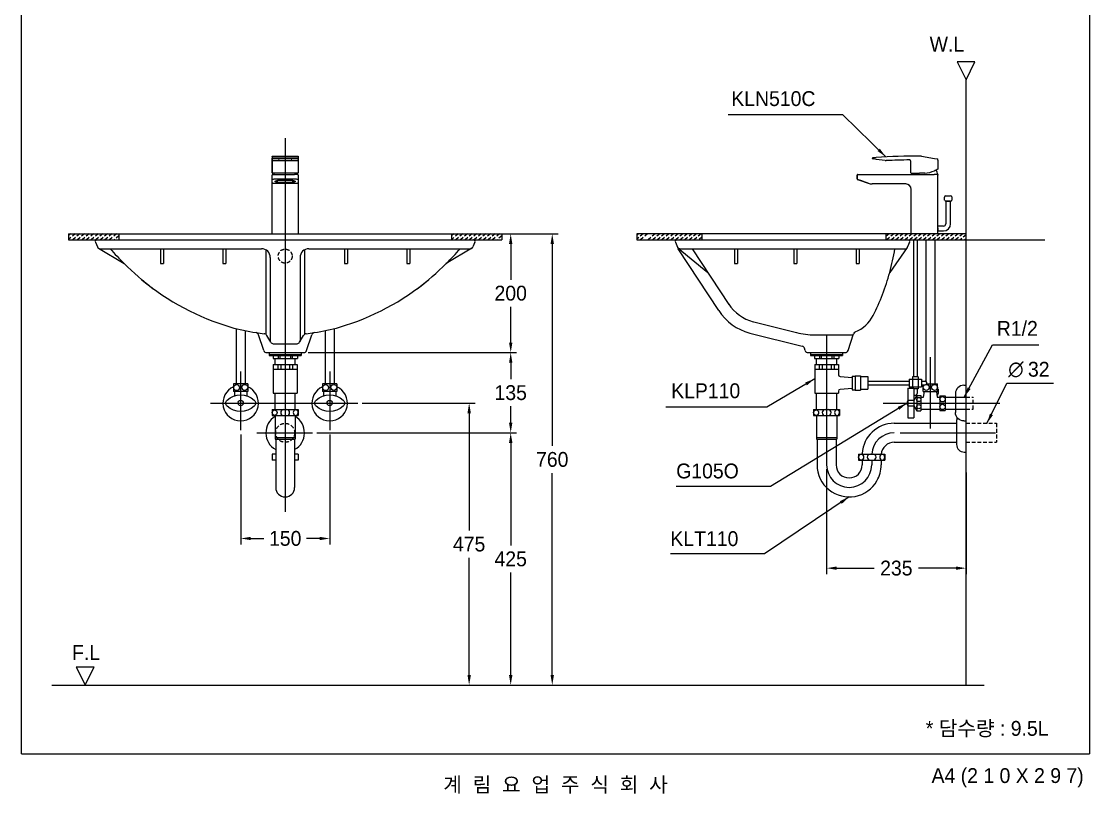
# Model space of a CAD drawing. Header units: millimetres. Extents: x 4685 to 8485, y -6769 to -4172.
# Drawn here: x 4685 to 6485, y -6769 to -5469 of the extents above; entities that cross this region are included whole.
import ezdxf
from ezdxf.enums import TextEntityAlignment as Align
from ezdxf.lldxf.tags import DXFTag

# ---------------------------------------------------------------- set-up
doc = ezdxf.new("R2010")
doc.units = ezdxf.units.MM
doc.linetypes.add('DASHED2', pattern=[9.525, 6.35, -3.175])
for name, color, linetype in [('TEXT', 7, 'Continuous'), ('내부선 및 부속', 4, 'Continuous'), ('도각라인', 7, 'Continuous'), ('외형선', 3, 'Continuous'), ('점선', 6, 'DASHED2'), ('중심선', 1, 'DASHED'), ('치수선', 7, 'Continuous')]:
    doc.layers.add(name, color=color, linetype=linetype)
doc.styles.add('140911', font='HBATANG.TTF', dxfattribs={"height": 23})
doc.styles.add('____', font='')
doc.styles.add('타이틀', font='H2GTRM.TTF', dxfattribs={"height": 25})
doc.styles.get('____').set_extended_font_data('굴림')
tags = doc.linetypes.add('DASHDOT', pattern=[70, 31, -13, 13, -13]).pattern_tags.tags
tags[10:11] = [DXFTag(74, 4), DXFTag(75, 0), DXFTag(340, '0'), DXFTag(46, 0.0), DXFTag(50, 0.0), DXFTag(44, 0.0), DXFTag(45, 0.0)]
tags[8:9] = [DXFTag(74, 4), DXFTag(75, 0), DXFTag(340, '0'), DXFTag(46, 0.0), DXFTag(50, 0.0), DXFTag(44, 0.0), DXFTag(45, 0.0)]
tags[6:7] = [DXFTag(74, 4), DXFTag(75, 0), DXFTag(340, '0'), DXFTag(46, 0.0), DXFTag(50, 0.0), DXFTag(44, 0.0), DXFTag(45, 0.0)]
tags[4:5] = [DXFTag(74, 4), DXFTag(75, 0), DXFTag(340, '0'), DXFTag(46, 0.0), DXFTag(50, 0.0), DXFTag(44, 0.0), DXFTag(45, 0.0)]
tags = doc.linetypes.add('DASHED', pattern=[25.72, 12.86, -12.86]).pattern_tags.tags
tags[6:7] = [DXFTag(74, 4), DXFTag(75, 0), DXFTag(340, '0'), DXFTag(46, 0.0), DXFTag(50, 0.0), DXFTag(44, 0.0), DXFTag(45, 0.0)]
tags[4:5] = [DXFTag(74, 4), DXFTag(75, 0), DXFTag(340, '0'), DXFTag(46, 0.0), DXFTag(50, 0.0), DXFTag(44, 0.0), DXFTag(45, 0.0)]
doc.dimstyles.new('MSADIM', dxfattribs={"dimtxt": 33, "dimasz": 17, "dimexe": 10, "dimexo": 7.5, "dimgap": 10, "dimtad": 0, "dimtih": 1, "dimtoh": 1, "dimdec": 0, "dimzin": 1, "dimdsep": 46, "dimtxsty": '____', "dimcen": 11.25, "dimadec": 0, "dimazin": 0, "dimtfac": 1, "dimtdec": 0, "dimtix": 1, "dimtmove": 0, "dimatfit": 3, "dimfxl": 1, "dimtolj": 1, "dimtzin": 1, "dimarcsym": 0})

# ---------------------------------------------------------------- blocks, each defined once
blk = doc.blocks.new('*D2')
at = {"layer": '치수선', "color": 0, "lineweight": -2, "transparency": 16777216}
for p, q in [((5447.1, -5826.4), (5589.6, -5826.4)), ((5579.6, -5843.4), (5579.6, -6183.6)), ((5579.6, -6569.4), (5579.6, -6229.2)), ((5467.3, -6586.4), (5589.6, -6586.4))]:
    blk.add_line(p, q, dxfattribs=at)
at = {"layer": '치수선', "color": 0, "transparency": 16777216}
for points in [[(5576.8, -5843.4), (5582.5, -5843.4), (5579.6, -5826.4)], [(5576.8, -6569.4), (5582.5, -6569.4), (5579.6, -6586.4)]]:
    blk.add_solid(points, dxfattribs=at)
at = {"layer": '치수선', "color": 0, "transparency": 16777216, "insert": (5579.6, -6206.4), "char_height": 25, "attachment_point": 5, "style": '____'}
blk.add_mtext('\\A1;760', dxfattribs=at)
blk = doc.blocks.new('*D3')
at = {"layer": '치수선', "color": 0, "lineweight": -2, "transparency": 16777216}
for p, q in [((5447.1, -5826.4), (5519.6, -5826.4)), ((5509.6, -5843.4), (5509.6, -5903.6)), ((5509.6, -6009.4), (5509.6, -5949.2)), ((5168.5, -6026.4), (5519.6, -6026.4))]:
    blk.add_line(p, q, dxfattribs=at)
at = {"layer": '치수선', "color": 0, "transparency": 16777216}
for points in [[(5506.8, -5843.4), (5512.5, -5843.4), (5509.6, -5826.4)], [(5506.8, -6009.4), (5512.5, -6009.4), (5509.6, -6026.4)]]:
    blk.add_solid(points, dxfattribs=at)
at = {"layer": '치수선', "color": 0, "transparency": 16777216, "insert": (5509.6, -5926.4), "char_height": 25, "attachment_point": 5, "style": '____'}
blk.add_mtext('\\A1;200', dxfattribs=at)
blk = doc.blocks.new('*D4')
at = {"layer": '치수선', "color": 0, "lineweight": -2, "transparency": 16777216}
for p, q in [((5168.5, -6026.4), (5519.6, -6026.4)), ((5509.6, -6043.4), (5509.6, -6071.1)), ((5509.6, -6144.4), (5509.6, -6116.8)), ((5183.2, -6161.4), (5519.6, -6161.4))]:
    blk.add_line(p, q, dxfattribs=at)
at = {"layer": '치수선', "color": 0, "transparency": 16777216}
for points in [[(5506.8, -6043.4), (5512.5, -6043.4), (5509.6, -6026.4)], [(5506.8, -6144.4), (5512.5, -6144.4), (5509.6, -6161.4)]]:
    blk.add_solid(points, dxfattribs=at)
at = {"layer": '치수선', "color": 0, "transparency": 16777216, "insert": (5509.6, -6093.9), "char_height": 25, "attachment_point": 5, "style": '____'}
blk.add_mtext('\\A1;135', dxfattribs=at)
blk = doc.blocks.new('*D5')
at = {"layer": '치수선', "color": 0, "lineweight": -2, "transparency": 16777216}
for p, q in [((5183.2, -6161.4), (5519.6, -6161.4)), ((5509.6, -6178.4), (5509.6, -6351.1)), ((5509.6, -6569.4), (5509.6, -6396.7)), ((5322.7, -6586.4), (5519.6, -6586.4))]:
    blk.add_line(p, q, dxfattribs=at)
at = {"layer": '치수선', "color": 0, "transparency": 16777216}
for points in [[(5506.8, -6178.4), (5512.5, -6178.4), (5509.6, -6161.4)], [(5506.8, -6569.4), (5512.5, -6569.4), (5509.6, -6586.4)]]:
    blk.add_solid(points, dxfattribs=at)
at = {"layer": '치수선', "color": 0, "transparency": 16777216, "insert": (5509.6, -6373.9), "char_height": 25, "attachment_point": 5, "style": '____'}
blk.add_mtext('\\A1;425', dxfattribs=at)
blk = doc.blocks.new('*D6')
at = {"layer": '치수선', "color": 0, "lineweight": -2, "transparency": 16777216}
for p, q in [((5259.4, -6111.4), (5449.6, -6111.4)), ((5439.6, -6128.4), (5439.6, -6326.1)), ((5439.6, -6569.4), (5439.6, -6371.8)), ((5277, -6586.4), (5449.6, -6586.4))]:
    blk.add_line(p, q, dxfattribs=at)
at = {"layer": '치수선', "color": 0, "transparency": 16777216}
for points in [[(5436.8, -6128.4), (5442.5, -6128.4), (5439.6, -6111.4)], [(5436.8, -6569.4), (5442.5, -6569.4), (5439.6, -6586.4)]]:
    blk.add_solid(points, dxfattribs=at)
at = {"layer": '치수선', "color": 0, "transparency": 16777216, "insert": (5439.6, -6348.9), "char_height": 25, "attachment_point": 5, "style": '____'}
blk.add_mtext('\\A1;475', dxfattribs=at)
blk = doc.blocks.new('*D7')
at = {"layer": '치수선', "color": 0, "lineweight": -2, "transparency": 16777216}
for p, q in [((5054.7, -6164.4), (5054.7, -6349.4)), ((5204.7, -6164.4), (5204.7, -6349.4)), ((5071.7, -6339.4), (5093.7, -6339.4)), ((5187.7, -6339.4), (5165.6, -6339.4))]:
    blk.add_line(p, q, dxfattribs=at)
at = {"layer": '치수선', "color": 0, "transparency": 16777216}
for points in [[(5071.7, -6336.6), (5071.7, -6342.2), (5054.7, -6339.4)], [(5187.7, -6336.6), (5187.7, -6342.2), (5204.7, -6339.4)]]:
    blk.add_solid(points, dxfattribs=at)
at = {"layer": '치수선', "color": 0, "transparency": 16777216, "insert": (5129.7, -6339.4), "char_height": 25, "attachment_point": 5, "style": '____'}
blk.add_mtext('\\A1;150', dxfattribs=at)
blk = doc.blocks.new('*D8')
at = {"layer": '치수선', "color": 0, "lineweight": -2, "transparency": 16777216}
for p, q in [((6041.9, -6222.9), (6041.9, -6399.4)), ((6276.9, -6228.4), (6276.9, -6399.4)), ((6058.9, -6389.4), (6122.1, -6389.4)), ((6259.9, -6389.4), (6196.7, -6389.4))]:
    blk.add_line(p, q, dxfattribs=at)
at = {"layer": '치수선', "color": 0, "transparency": 16777216}
for points in [[(6058.9, -6386.6), (6058.9, -6392.2), (6041.9, -6389.4)], [(6259.9, -6386.6), (6259.9, -6392.2), (6276.9, -6389.4)]]:
    blk.add_solid(points, dxfattribs=at)
at = {"layer": '치수선', "color": 0, "transparency": 16777216, "insert": (6159.4, -6389.4), "char_height": 25, "attachment_point": 5, "style": '____'}
blk.add_mtext('\\A1;235', dxfattribs=at)

msp = doc.modelspace()

# ---------------------------------------------------------------- linework, layer by layer
msp.add_line((6153.3, -5836.4), (6409.4, -5836.4))
at = {"layer": '내부선 및 부속', "linetype": 'Continuous'}
for p, q in [((5107.6, -5696.4), (5107.6, -5698.7)), ((5107.6, -5696.4), (5107.6, -5696.5)), ((5107.6, -5696.5), (5107.6, -5700.4)), ((5107.6, -5699.9), (5107.6, -5698.7)), ((5107.6, -5702), (5107.6, -5699.9)), ((5107.6, -5700.4), (5107.6, -5701.2)), ((5107.6, -5700.7), (5107.6, -5702)), ((5107.6, -5723.4), (5107.6, -5700.8)), ((5107.6, -5702.4), (5107.6, -5701.2)), ((5107.6, -5702.1), (5107.6, -5702)), ((5107.6, -5702.4), (5107.6, -5719.3)), ((5108.6, -5695.4), (5150.6, -5695.4)), ((5108.6, -5703), (5150.6, -5703)), ((5145.6, -5699), (5113.6, -5699)), ((5113.6, -5699), (5113.6, -5699.2)), ((5113.6, -5699.2), (5145.6, -5699.2)), ((5119.6, -5699.6), (5118.6, -5699.6)), ((5118.6, -5699.6), (5118.6, -5700.2)), ((5118.6, -5700.2), (5118.6, -5700.5)), ((5118.6, -5700.5), (5119.6, -5700.5)), ((5119.6, -5700.5), (5119.6, -5699.6)), ((5119.6, -5700.2), (5119.6, -5699.6)), ((5119.6, -5700.5), (5119.6, -5700.2)), ((5139.6, -5699.6), (5139.6, -5700.2)), ((5140.6, -5699.6), (5139.6, -5699.6)), ((5139.6, -5700.2), (5139.6, -5700.5)), ((5139.6, -5700.5), (5140.6, -5700.5)), ((5140.6, -5700.5), (5139.6, -5700.5)), ((5140.6, -5700.2), (5140.6, -5699.6)), ((5140.6, -5700.5), (5140.6, -5699.6)), ((5140.6, -5700.5), (5140.6, -5700.2)), ((5140.6, -5700.5), (5140.6, -5700.5)), ((5145.6, -5699.2), (5145.6, -5699)), ((5150.6, -5703.1), (5150.6, -5703)), ((5151.6, -5696.4), (5151.6, -5698.7)), ((5151.6, -5698.7), (5151.6, -5699.9)), ((5151.6, -5699.9), (5151.6, -5702)), ((5151.6, -5700.7), (5151.6, -5700.8)), ((5151.6, -5700.8), (5151.6, -5723.4)), ((5151.6, -5702.1), (5151.6, -5702)), ((6119.4, -5699.2), (6119.4, -5699)), ((6119.4, -5699), (6119.4, -5699.2)), ((6125.3, -5700.9), (6120.3, -5700.2)), ((6140.4, -5703), (6125.3, -5700.9)), ((6183.9, -5723.4), (6183.9, -5704.8)), ((6201.9, -5695.6), (6223.6, -5699.4)), ((6223.6, -5699.4), (6228.6, -5700.3)), ((6229.4, -5701.2), (6229.4, -5701.4)), ((6229.4, -5702.4), (6229.4, -5701.4)), ((6229.4, -5702.4), (6229.4, -5716.8)), ((5107.6, -5719.3), (5107.6, -5723.4)), ((5107.6, -5735.5), (5107.6, -5727.4)), ((5107.6, -5826.4), (5107.6, -5727.4)), ((5107.6, -5740.3), (5107.6, -5735.5)), ((5107.6, -5741.4), (5107.6, -5740.3)), ((5107.6, -5826.4), (5107.6, -5741.4)), ((5109.1, -5724.4), (5108.6, -5724.4)), ((5108.6, -5726.4), (5113.6, -5726.4)), ((5108.6, -5741.2), (5150.6, -5741.2)), ((5150.2, -5724.4), (5109.1, -5724.4)), ((5113.6, -5726.4), (5145.6, -5726.4)), ((5113.6, -5733.7), (5145.6, -5733.7)), ((5142.6, -5736.7), (5116.6, -5736.7)), ((5116.6, -5739.4), (5116.6, -5736.7)), ((5116.6, -5739.4), (5142.6, -5739.4)), ((5142.6, -5739.4), (5142.6, -5736.7)), ((5150.6, -5726.4), (5145.6, -5726.4)), ((5150.6, -5724.4), (5150.2, -5724.4)), ((5151.6, -5727.4), (5151.6, -5735.5)), ((5151.6, -5735.5), (5151.6, -5740.3)), ((5151.6, -5741.4), (5151.6, -5740.3)), ((5151.6, -5741.4), (5151.6, -5741.4)), ((5151.6, -5741.4), (5151.6, -5826.4)), ((6093.2, -5733.7), (6093.2, -5727.4)), ((6093.2, -5727.4), (6093.2, -5733.7)), ((6098.8, -5736.5), (6093.8, -5734.6)), ((6093.8, -5734.6), (6098.8, -5736.5)), ((6094.2, -5726.4), (6099.2, -5726.4)), ((6098.8, -5736.5), (6111.8, -5741.2)), ((6111.8, -5741.2), (6098.8, -5736.5)), ((6099.2, -5726.4), (6223.4, -5726.4)), ((6099.5, -5736.7), (6107, -5739.4)), ((6107, -5739.4), (6099.5, -5736.7)), ((6184.9, -5724.4), (6198.4, -5724.4)), ((6185.4, -5724.4), (6189.8, -5724.4)), ((6200.4, -5724.4), (6198.4, -5724.4)), ((6207.4, -5724.4), (6200.4, -5724.4)), ((6228.4, -5726.4), (6223.4, -5726.4)), ((6228.4, -5726.4), (6229.4, -5726.4)), ((6229.4, -5726.4), (6229.4, -5727.4)), ((6229.4, -5826.4), (6229.4, -5727.4)), ((6175.4, -5742.4), (6118.7, -5742.4)), ((6184.4, -5826.4), (6184.4, -5751.4)), ((6240.8, -5769.5), (6240.8, -5764.4)), ((6242.8, -5762.4), (6250.9, -5762.4)), ((6242.8, -5771.4), (6242.8, -5809.4)), ((6242.8, -5771.4), (6250.8, -5771.4)), ((6246.8, -5771.4), (6242.8, -5771.4)), ((6249.2, -5771.4), (6244.5, -5771.4)), ((6250.8, -5771.4), (6246.8, -5771.4)), ((6250.9, -5771.4), (6246.8, -5771.4)), ((6250.8, -5809.4), (6250.8, -5771.4)), ((6252.8, -5764.3), (6252.8, -5769.5)), ((6229.4, -5794.4), (6229.4, -5789.4)), ((6229.4, -5816.4), (6229.4, -5794.4)), ((6238.8, -5813.4), (6229.4, -5813.4)), ((6231.4, -5826.4), (6182.4, -5826.4)), ((6229.4, -5816.4), (6229.4, -5821.4)), ((6229.4, -5821.4), (6238.8, -5821.4)), ((6188.4, -5836.4), (6188.4, -6067.4)), ((6194.4, -5836.4), (6194.4, -6067.4)), ((6209.6, -6074.4), (6209.6, -5836.4)), ((6224.1, -5836.4), (6224.1, -6078.7)), ((4816.5, -5851.4), (5089.6, -5851.4)), ((4919.6, -5851.4), (4919.6, -5876.4)), ((4924.6, -5851.4), (4924.6, -5876.4)), ((5024.6, -5851.4), (5024.6, -5876.4)), ((5029.6, -5851.4), (5029.6, -5876.4)), ((5097.1, -5853.4), (5097.1, -5995.7)), ((5104.6, -5866.4), (5104.6, -6007.7)), ((5154.6, -5866.4), (5154.6, -6007.7)), ((5162.1, -5853.4), (5162.1, -5995.7)), ((5169.6, -5851.4), (5442.8, -5851.4)), ((5229.6, -5851.4), (5229.6, -5876.4)), ((5234.6, -5851.4), (5234.6, -5876.4)), ((5334.6, -5851.4), (5334.6, -5876.4)), ((5339.6, -5851.4), (5339.6, -5876.4)), ((5792, -5850.3), (5842, -5891.4)), ((5795.2, -5851.4), (6176.2, -5851.4)), ((5877.5, -5945.5), (5815.8, -5851.4)), ((5886.9, -5851.4), (5886.9, -5876.4)), ((5891.9, -5851.4), (5891.9, -5876.4)), ((5986.9, -5851.4), (5986.9, -5876.4)), ((5991.9, -5851.4), (5991.9, -5876.4)), ((6091.9, -5851.4), (6091.9, -5876.4)), ((6096.9, -5851.4), (6096.9, -5876.4)), ((4919.6, -5876.4), (4924.6, -5876.4)), ((5024.6, -5876.4), (5029.6, -5876.4)), ((5229.6, -5876.4), (5234.6, -5876.4)), ((5334.6, -5876.4), (5339.6, -5876.4)), ((5886.9, -5876.4), (5891.9, -5876.4)), ((5986.9, -5876.4), (5991.9, -5876.4)), ((6091.9, -5876.4), (6096.9, -5876.4)), ((5917.2, -5974), (5991.2, -5992.6)), ((5047.1, -5985.9), (5047.1, -6078.7)), ((5062.1, -5989.4), (5062.1, -6078.7)), ((5197.1, -5989.4), (5197.1, -6078.7)), ((5212.1, -5985.9), (5212.1, -6078.7)), ((5105.3, -6008.9), (5098.7, -5997.4)), ((5109.6, -6011.4), (5149.6, -6011.4)), ((5154, -6008.9), (5160.6, -5997.4)), ((6021.7, -5996.4), (6086.9, -5996.4)), ((5102.6, -6026.4), (5102.6, -6031.4)), ((5102.6, -6029.4), (5156.6, -6029.4)), ((5156.6, -6026.4), (5156.6, -6031.4)), ((6014.9, -6026.4), (6014.9, -6031.4)), ((6014.9, -6029.4), (6068.9, -6029.4)), ((6068.9, -6026.4), (6068.9, -6031.4)), ((5102.6, -6031.4), (5156.6, -6031.4)), ((5109.1, -6031.4), (5109.1, -6036.4)), ((5109.1, -6036.4), (5150.1, -6036.4)), ((5109.6, -6046.4), (5109.6, -6094.4)), ((5109.6, -6046.4), (5149.6, -6046.4)), ((5112.6, -6046.4), (5112.6, -6036.4)), ((5117.1, -6046.4), (5117.1, -6054.4)), ((5117.6, -6031.4), (5117.6, -6036.4)), ((5120.6, -6031.4), (5120.6, -6036.4)), ((5122.1, -6046.4), (5122.1, -6054.4)), ((5137.1, -6046.4), (5137.1, -6054.4)), ((5138.6, -6031.4), (5138.6, -6036.4)), ((5141.6, -6031.4), (5141.6, -6036.4)), ((5142.1, -6046.4), (5142.1, -6054.4)), ((5146.6, -6046.4), (5146.6, -6036.4)), ((5149.6, -6046.4), (5149.6, -6091.2)), ((5150.1, -6031.4), (5150.1, -6036.4)), ((6014.9, -6031.4), (6068.9, -6031.4)), ((6021.4, -6031.4), (6021.4, -6036.4)), ((6021.4, -6036.4), (6062.4, -6036.4)), ((6021.9, -6046.4), (6021.9, -6094.4)), ((6021.9, -6046.4), (6061.9, -6046.4)), ((6024.9, -6046.4), (6024.9, -6036.4)), ((6029.4, -6046.4), (6029.4, -6054.4)), ((6029.9, -6031.4), (6029.9, -6036.4)), ((6032.9, -6031.4), (6032.9, -6036.4)), ((6034.4, -6046.4), (6034.4, -6054.4)), ((6049.4, -6046.4), (6049.4, -6054.4)), ((6050.9, -6031.4), (6050.9, -6036.4)), ((6053.9, -6031.4), (6053.9, -6036.4)), ((6054.4, -6046.4), (6054.4, -6054.4)), ((6058.9, -6046.4), (6058.9, -6036.4)), ((6061.9, -6046.4), (6061.9, -6063.7)), ((6062.4, -6031.4), (6062.4, -6036.4)), ((5109.6, -6054.4), (5149.6, -6054.4)), ((6021.9, -6054.4), (6061.9, -6054.4)), ((6084.9, -6065.9), (6084.9, -6088.9)), ((6084.9, -6065.9), (6089.9, -6065.9)), ((6089.9, -6065.4), (6089.9, -6089.4)), ((6089.9, -6065.4), (6098.9, -6065.4)), ((6098.9, -6065.4), (6098.9, -6089.4)), ((5066.6, -6078.7), (5042.6, -6078.7)), ((5042.6, -6078.7), (5042.6, -6091.7)), ((5066.6, -6078.7), (5066.6, -6091.7)), ((5216.6, -6078.7), (5192.6, -6078.7)), ((5192.6, -6078.7), (5192.6, -6091.7)), ((5216.6, -6078.7), (5216.6, -6091.7)), ((6064.6, -6066.6), (6084.9, -6068.4)), ((6098.9, -6066.7), (6111.4, -6066.7)), ((6111.4, -6066.7), (6111.4, -6088.2)), ((6111.4, -6074.4), (6180.9, -6074.4)), ((6111.4, -6080.4), (6180.9, -6080.4)), ((6180.9, -6070.9), (6180.9, -6083.9)), ((6180.9, -6070.9), (6201.9, -6070.9)), ((6180.9, -6083.9), (6201.9, -6083.9)), ((6196.4, -6067.4), (6186.4, -6067.4)), ((6186.4, -6067.4), (6186.4, -6086.4)), ((6196.4, -6067.4), (6196.4, -6087.4)), ((6201.9, -6070.9), (6201.9, -6083.9)), ((6201.9, -6074.4), (6207.9, -6074.4)), ((6201.9, -6080.4), (6207.9, -6080.4)), ((6204.8, -6091.7), (6204.8, -6080.4)), ((6210.6, -6078.7), (6228.8, -6078.7)), ((6228.8, -6091.7), (6228.8, -6078.7)), ((6272.9, -6081.4), (6276.9, -6081.4)), ((5066.6, -6091.7), (5042.6, -6091.7)), ((5044.1, -6091.7), (5044.1, -6099.1)), ((5065.1, -6091.7), (5065.1, -6099.1)), ((5109.6, -6094.4), (5149.6, -6094.4)), ((5112.6, -6122.4), (5112.6, -6094.4)), ((5146.6, -6122.4), (5146.6, -6094.4)), ((5149.6, -6091.2), (5149.6, -6094.4)), ((5216.6, -6091.7), (5192.6, -6091.7)), ((5194.1, -6091.7), (5194.1, -6099.1)), ((5215.1, -6091.7), (5215.1, -6099.1)), ((6021.9, -6094.4), (6061.9, -6094.4)), ((6024.9, -6122.4), (6024.9, -6094.4)), ((6058.9, -6122.4), (6058.9, -6094.4)), ((6061.9, -6091.2), (6061.9, -6094.4)), ((6064.6, -6088.2), (6084.9, -6086.4)), ((6084.9, -6088.9), (6089.9, -6088.9)), ((6089.9, -6089.4), (6098.9, -6089.4)), ((6098.9, -6088.2), (6111.4, -6088.2)), ((6178.8, -6086.4), (6178.8, -6136.4)), ((6178.8, -6086.4), (6188.8, -6086.4)), ((6188.8, -6086.4), (6188.8, -6136.4)), ((6196.4, -6087.4), (6188.8, -6087.4)), ((6193.8, -6098.4), (6188.8, -6106.7)), ((6193.8, -6098.4), (6200.8, -6098.4)), ((6193.8, -6098.4), (6193.8, -6124.4)), ((6194.4, -6087.4), (6194.4, -6095.1)), ((6200.8, -6098.4), (6200.8, -6124.4)), ((6200.8, -6101.2), (6205.3, -6101.2)), ((6204.8, -6091.7), (6228.8, -6091.7)), ((6205.3, -6101.2), (6206.8, -6091.7)), ((6226.8, -6091.7), (6228.3, -6101.2)), ((6228.3, -6101.2), (6232.8, -6101.2)), ((6229.8, -6087.4), (6229.8, -6095.1)), ((6232.8, -6098.9), (6232.8, -6123.9)), ((6232.8, -6098.9), (6241.8, -6098.9)), ((6241.8, -6098.9), (6241.8, -6123.9)), ((6241.8, -6101.2), (6276.9, -6101.2)), ((6258.9, -6095.4), (6258.9, -6127.4)), ((6178.8, -6106.7), (6188.8, -6106.7)), ((6178.8, -6116.2), (6188.8, -6116.2)), ((6188.8, -6106.7), (6188.8, -6116.2)), ((6188.8, -6116.2), (6193.8, -6124.4)), ((5107.6, -6122.4), (5151.6, -6122.4)), ((5107.6, -6122.4), (5107.6, -6132.4)), ((5107.6, -6132.4), (5151.6, -6132.4)), ((5112.6, -6132.4), (5112.6, -6172.4)), ((5146.6, -6132.4), (5146.6, -6172.4)), ((5151.6, -6122.4), (5151.6, -6132.4)), ((6019.9, -6122.4), (6063.9, -6122.4)), ((6019.9, -6122.4), (6019.9, -6132.4)), ((6019.9, -6132.4), (6063.9, -6132.4)), ((6024.9, -6132.4), (6024.9, -6172.4)), ((6058.9, -6132.4), (6058.9, -6172.4)), ((6063.9, -6122.4), (6063.9, -6132.4)), ((6178.8, -6136.4), (6188.8, -6136.4)), ((6193.8, -6124.4), (6200.8, -6124.4)), ((6200.8, -6121.7), (6232.8, -6121.7)), ((6232.8, -6123.9), (6241.8, -6123.9)), ((6241.8, -6121.7), (6276.9, -6121.7)), ((6155.8, -6145.4), (6260.9, -6145.4)), ((6260.9, -6141.9), (6260.9, -6177.4)), ((6272.9, -6141.4), (6276.9, -6141.4)), ((5112.6, -6169.4), (5146.6, -6169.4)), ((5112.6, -6172.4), (5146.6, -6172.4)), ((5113.6, -6172.4), (5113.6, -6253.4)), ((5145.6, -6172.4), (5145.6, -6253.4)), ((6024.9, -6169.4), (6058.9, -6169.4)), ((6024.9, -6172.4), (6058.9, -6172.4)), ((6025.9, -6172.4), (6025.9, -6215.4)), ((6057.9, -6172.4), (6057.9, -6215.4)), ((6155.8, -6177.4), (6260.9, -6177.4)), ((6260.9, -6177.4), (6260.9, -6180.9)), ((5107.9, -6197.4), (5107.9, -6207.4)), ((5113.6, -6197.4), (5107.9, -6197.4)), ((5113.6, -6207.4), (5107.9, -6207.4)), ((5151.4, -6197.4), (5145.6, -6197.4)), ((5151.4, -6207.4), (5145.6, -6207.4)), ((5151.4, -6197.4), (5151.4, -6207.4)), ((6095.9, -6197.4), (6139.9, -6197.4)), ((6095.9, -6197.4), (6095.9, -6207.4)), ((6095.9, -6207.4), (6139.9, -6207.4)), ((6101.9, -6197.4), (6101.9, -6196.3)), ((6101.9, -6207.4), (6101.9, -6215.4)), ((6133.9, -6207.4), (6133.9, -6215.4)), ((6139.9, -6197.4), (6139.9, -6207.4)), ((6273.9, -6193.9), (6276.9, -6193.9))]:
    msp.add_line(p, q, dxfattribs=at)
at = {"layer": '내부선 및 부속', "linetype": 'Continuous', "flags": 128}
for points in [[(5031.9, -6106.2, -0.388889), (5077.4, -6106.2)], [(5181.9, -6106.2, -0.388889), (5227.4, -6106.2)], [(5031.9, -6116.6, -0.44), (5031.9, -6106.2)], [(5077.4, -6116.6, -0.388889), (5031.9, -6116.6)], [(5077.4, -6106.2, -0.44), (5077.4, -6116.6)], [(5181.9, -6116.6, -0.44), (5181.9, -6106.2)], [(5227.4, -6116.6, -0.388889), (5181.9, -6116.6)], [(5227.4, -6106.2, -0.44), (5227.4, -6116.6)], [(5111.9, -6132.3, -0.859727), (5111.9, -6122.5)], [(5111.9, -6122.5, -0.859727), (5111.9, -6132.3)], [(6024.1, -6132.3, -0.859727), (6024.1, -6122.5)], [(6024.1, -6122.5, -0.859727), (6024.1, -6132.3)], [(6272.9, -6141.4, -0.414214), (6258.9, -6127.4)], [(6100.1, -6207.3, -0.859727), (6100.1, -6197.5)], [(6100.1, -6197.5, -0.859727), (6100.1, -6207.3)]]:
    msp.add_lwpolyline(points, format="xyb", dxfattribs=at)
at = {"layer": '내부선 및 부속', "linetype": 'Continuous'}
for centre, radius in [((5047.7, -6085.3), 5), ((5061.6, -6085), 5), ((5197.7, -6085.3), 5), ((5211.6, -6085), 5), ((6209.8, -6085), 5), ((6223.8, -6085), 5), ((6197.3, -6105.4), 3.5), ((6237.3, -6104.9), 4.5), ((5054.6, -6111.4), 4.5), ((5204.6, -6111.4), 4.5), ((6197.3, -6117.4), 3.5), ((6237.3, -6117.9), 4.5)]:
    msp.add_circle(centre, radius, dxfattribs=at)
for centre, radius, start, end in [((5150.6, -5702.1), 1, 270, 0), ((6120.4, -5699.2), 1, 202.1993, 262.1993), ((6120.4, -5699.2), 1, 202.1993, 262.1993), ((6120.4, -5699.2), 1, 202.1993, 262.1993), ((6120.4, -5699.2), 1, 202.1993, 262.1993), ((6193.1, -6695.4), 1000, 89.5936, 93.8863), ((6141.7, -5693.1), 10, 262.1993, 272.9349), ((6193.1, -6695.4), 993.6, 90.6538, 92.9349), ((6180.6, -5704.9), 3.34, 2.007, 69.3544), ((6200.1, -5705.4), 10, 80, 89.5936), ((5108.6, -5723.4), 1, 180, 270), ((5150.6, -5723.4), 1, 270, 0), ((6184.9, -5723.4), 1, 180, 270), ((6201.8, -5668.8), 55.8, 275.72, 293.156), ((6202.2, -5731.5), 27.6, 10.5643, 27.3016), ((5108.6, -5727.4), 1, 90, 180), ((5108.6, -5727.4), 1, 90, 180), ((5137.3, -5731.5), 27.6, 165.1842, 169.4357), ((5123, -5731.5), 27.6, 10.5643, 14.8158), ((5150.6, -5727.4), 1, 0, 90), ((6094.2, -5727.4), 1, 90, 180), ((6094.2, -5727.4), 1, 90, 180), ((6118.7, -5722.4), 20, 250, 270), ((6118.7, -5722.4), 20, 250, 270), ((6216.6, -5731.5), 27.6, 165.1842, 169.4357), ((6175.4, -5751.4), 9, 0, 90), ((6242.8, -5764.4), 2, 90, 180), ((6242.8, -5769.5), 1.92, 180, 270), ((6250.9, -5764.3), 1.92, 0, 90), ((6250.9, -5769.5), 1.92, 270, 0), ((6238.8, -5809.4), 4, 270, 0), ((6238.8, -5809.4), 12, 270, 0), ((5795.2, -5846.4), 5, 203.7386, 270), ((5216.2, -5513), 510, 221.5631, 225.4357), ((5089.6, -5866.4), 15, 0, 90), ((5169.6, -5866.4), 15, 90, 180), ((5043.1, -5513), 510, 314.5643, 318.4369), ((5786.5, -5792.8), 375, 344.7516, 351.0056), ((5935.5, -5906.4), 70, 213.2317, 255.8492), ((5129.6, -5666.4), 330, 261.4428, 263.822), ((5129.6, -5666.4), 330, 276.178, 278.5572), ((6021.7, -5871.4), 125, 255.8492, 270), ((5093.5, -6000.5), 6, 30.0815, 83.822), ((5109.6, -6006.4), 5, 210.0815, 270), ((5149.6, -6006.4), 5, 270, 329.9185), ((5165.8, -6000.5), 6, 96.178, 149.9185), ((6064.9, -6063.7), 3, 180, 265.0303), ((5054.6, -6111.4), 30, 113.578, 66.4217), ((5204.6, -6111.4), 30, 113.578, 66.4217), ((6207.9, -6077.4), 3, 299.2216, 90), ((6272.9, -6095.4), 14, 90, 180), ((6064.9, -6091.2), 3, 94.9697, 180), ((6191.4, -6095.1), 3, 210.6964, 0), ((6226.8, -6095.1), 3, 289.2599, 0), ((6185.2, -6111.4), 7.84, 144.9654, 215.0346), ((5129.6, -6161.4), 32.5, 121.5389, 240.5076), ((5127.1, -6127.4), 5, 90, 270), ((5132.1, -6127.4), 5, 270, 90), ((5148.1, -6127.4), 5, 98.6269, 261.3731), ((5129.6, -6161.4), 32.5, 299.4924, 58.4611), ((5146.6, -6127.4), 5, 278.6269, 81.3731), ((6039.4, -6127.4), 5, 90, 270), ((6044.4, -6127.4), 5, 270, 90), ((6060.4, -6127.4), 5, 98.6269, 261.3731), ((6058.9, -6127.4), 5, 278.6269, 81.3731), ((6273.9, -6141.9), 13, 154.7643, 180), ((6155.8, -6199.4), 54, 90, 176.6714), ((6155.8, -6199.4), 22, 90, 174.7841), ((6273.9, -6180.9), 13, 180, 270), ((6115.4, -6202.4), 5, 90, 270), ((6120.4, -6202.4), 5, 270, 90), ((6136.4, -6202.4), 5, 98.6269, 261.3731), ((6134.9, -6202.4), 5, 278.6269, 81.3731), ((6079.9, -6215.4), 54, 180, 231.1067), ((6079.9, -6215.4), 22, 180, 0), ((6079.9, -6215.4), 54, 330.2685, 0), ((6079.9, -6215.4), 54, 231.1067, 330.2685), ((5129.6, -6253.4), 16, 180, 0)]:
    msp.add_arc(centre, radius, start, end, dxfattribs=at)
for points, knots in [([(5113.6, -5699), (5113.2, -5699), (5112.5, -5699), (5111.7, -5699), (5111, -5699), (5110.4, -5699), (5109.7, -5698.9), (5109.1, -5698.9), (5108.6, -5698.9), (5108.4, -5698.8), (5108.3, -5698.8), (5108.1, -5698.8), (5107.8, -5698.7), (5107.6, -5698.7), (5107.6, -5698.7)], [0, 0, 0, 0, 0.142857, 0.214286, 0.285714, 0.357143, 0.428571, 0.571429, 0.642857, 0.678571, 0.696429, 0.714286, 0.857143, 1, 1, 1, 1]), ([(5107.6, -5699.9), (5107.6, -5699.8), (5108.1, -5699.6), (5109.8, -5699.4), (5111.9, -5699.2), (5113.2, -5699.2), (5113.6, -5699.2)], [0, 0, 0, 0, 0.285714, 0.571429, 0.857143, 1, 1, 1, 1]), ([(5107.7, -5696.3), (5107.7, -5696.2), (5107.7, -5696.1), (5107.7, -5695.9), (5107.9, -5695.7), (5108.1, -5695.5), (5108.4, -5695.4), (5108.5, -5695.4), (5108.6, -5695.4)], [0, 0, 0, 0, 0.097046, 0.215477, 0.366984, 0.6013, 0.806128, 1, 1, 1, 1]), ([(5151.5, -5698.7), (5151.5, -5698.7), (5151.4, -5698.8), (5151.1, -5698.8), (5150.4, -5698.9), (5149.6, -5698.9), (5148.9, -5699), (5148.1, -5699), (5147, -5699), (5146.1, -5699), (5145.6, -5699)], [0, 0, 0, 0, 0.022938, 0.185782, 0.348626, 0.511469, 0.592891, 0.674313, 0.837156, 1, 1, 1, 1]), ([(5145.6, -5699.2), (5146.5, -5699.2), (5148.3, -5699.3), (5150.5, -5699.5), (5151.3, -5699.7), (5151.5, -5699.8), (5151.5, -5699.8)], [0, 0, 0, 0, 0.32589, 0.651781, 0.977671, 1, 1, 1, 1]), ([(5150.6, -5695.4), (5150.7, -5695.4), (5150.8, -5695.4), (5151, -5695.4), (5151.2, -5695.5), (5151.4, -5695.7), (5151.5, -5695.9), (5151.6, -5696), (5151.6, -5696.2), (5151.6, -5696.3), (5151.6, -5696.3), (5151.6, -5696.3)], [0, 0, 0, 0, 0.020818, 0.239105, 0.419032, 0.574027, 0.708164, 0.821662, 0.913084, 0.980269, 1, 1, 1, 1]), ([(6120.3, -5698), (6120.2, -5698), (6120, -5698.1), (6119.7, -5698.3), (6119.6, -5698.4), (6119.4, -5698.7), (6119.4, -5698.9), (6119.4, -5699)], [0, 0, 0, 0, 0.285714, 0.428571, 0.571429, 0.785714, 1, 1, 1, 1]), ([(6120.3, -5698), (6120.3, -5698), (6120.4, -5698), (6120.7, -5698), (6121.1, -5698), (6121.5, -5697.9), (6122.2, -5697.9), (6123.2, -5697.8), (6124.2, -5697.8), (6125, -5697.7), (6125.3, -5697.7)], [0, 0, 0, 0, 0.142857, 0.285714, 0.357143, 0.428571, 0.571429, 0.714286, 0.857143, 1, 1, 1, 1]), ([(6228.8, -5717.8), (6228.8, -5717.8), (6228.7, -5717.8), (6228.4, -5717.9), (6228, -5718.1), (6227.7, -5718.3), (6227.3, -5718.5), (6226.9, -5718.7), (6226.5, -5719), (6225.8, -5719.3), (6225.2, -5719.6), (6224.6, -5719.8), (6224.3, -5719.9), (6224.2, -5720)], [0, 0, 0, 0, 0.022972, 0.19686, 0.283804, 0.370748, 0.457692, 0.5229, 0.63158, 0.718524, 0.892412, 0.935884, 1, 1, 1, 1]), ([(6228.4, -5718), (6228.4, -5718), (6228.4, -5718), (6228.3, -5718), (6228.3, -5718), (6228.2, -5718.1), (6228.2, -5718.1), (6228.1, -5718.1), (6228, -5718.2), (6227.9, -5718.2), (6227.9, -5718.2), (6227.9, -5718.2), (6227.8, -5718.3), (6227.7, -5718.3), (6227.7, -5718.3), (6227.6, -5718.4), (6227.5, -5718.4), (6227.4, -5718.5), (6227.3, -5718.5), (6227.1, -5718.6), (6227, -5718.7), (6226.9, -5718.7), (6226.9, -5718.8), (6226.8, -5718.8), (6226.8, -5718.8), (6226.8, -5718.8)], [0, 0, 0, 0, 0.147203, 0.147203, 0.295653, 0.295653, 0.37051, 0.37051, 0.483564, 0.483564, 0.521467, 0.521467, 0.597561, 0.597561, 0.635788, 0.635788, 0.751471, 0.751471, 0.829397, 0.829397, 0.947331, 0.947331, 0.986892, 0.986892, 1, 1, 1, 1]), ([(6229.3, -5716.9), (6229.3, -5717), (6229.3, -5717.1), (6229.2, -5717.4), (6229, -5717.6), (6228.9, -5717.7), (6228.8, -5717.8)], [0, 0, 0, 0, 0.250001, 0.499999, 0.749998, 1, 1, 1, 1]), ([(6229.3, -5716.9), (6229.3, -5716.9), (6229.4, -5716.8), (6229.4, -5716.8), (6229.4, -5716.8)], [0, 0, 0, 0, 0.15708, 1, 1, 1, 1]), ([(5107.6, -5735.5), (5107.6, -5735.3), (5108.1, -5734.7), (5109.8, -5734.1), (5111.9, -5733.8), (5113.2, -5733.7), (5113.6, -5733.7)], [0, 0, 0, 0, 0.285714, 0.571429, 0.857143, 1, 1, 1, 1]), ([(5107.6, -5741.4), (5107.6, -5741.4), (5107.6, -5741.4), (5107.6, -5741.5), (5107.7, -5741.6), (5107.7, -5741.7)], [0, 0, 0, 0, 0.003909, 0.003909, 1, 1, 1, 1]), ([(5145.6, -5733.7), (5146.5, -5733.7), (5148.3, -5733.8), (5150.5, -5734.4), (5151.3, -5734.9), (5151.5, -5735.2), (5151.5, -5735.2)], [0, 0, 0, 0, 0.326484, 0.652968, 0.979452, 1, 1, 1, 1]), ([(5151.6, -5741.6), (5151.6, -5741.6), (5151.6, -5741.6), (5151.6, -5741.6), (5151.6, -5741.6)], [0, 0, 0, 0, 0.705199, 1, 1, 1, 1]), ([(6093.2, -5733.7), (6093.2, -5733.8), (6093.2, -5734), (6093.3, -5734.2), (6093.4, -5734.4), (6093.6, -5734.5), (6093.7, -5734.6), (6093.8, -5734.6)], [0, 0, 0, 0, 0.214286, 0.428571, 0.571429, 0.714286, 1, 1, 1, 1])]:
    msp.add_open_spline(points, degree=3, knots=knots, dxfattribs=at)
for points in [[(5108.6, -5703), (5107.6, -5703), (5107.6, -5702)], [(5151.6, -5702), (5151.6, -5703), (5150.6, -5703)], [(5108.6, -5741.2), (5107.6, -5741.2), (5107.6, -5740.3)], [(5151.6, -5740.3), (5151.6, -5741.2), (5150.6, -5741.2)]]:
    msp.add_rational_spline(points, [1, 0.707106781056, 1], degree=2, dxfattribs=at)
for points, degree in [([(5151.3, -5702.8), (5151.2, -5702.9), (5151.2, -5703), (5151.1, -5703.1)], 3), ([(5151.1, -5702.9), (5151.1, -5703), (5151.1, -5703), (5151.1, -5703.1)], 3), ([(5151.6, -5698.5), (5151.6, -5698.6), (5151.5, -5698.7)], 2), ([(5151.6, -5698.7), (5151.6, -5698.7), (5151.6, -5698.7), (5151.5, -5698.7)], 3), ([(5151.5, -5699.8), (5151.6, -5699.9), (5151.6, -5700.1)], 2), ([(5151.5, -5699.8), (5151.6, -5699.8), (5151.6, -5699.9), (5151.6, -5699.9)], 3), ([(5151.6, -5698.5), (5151.6, -5698.5), (5151.6, -5698.6), (5151.6, -5698.7)], 3), ([(5151.6, -5699.9), (5151.6, -5700), (5151.6, -5700), (5151.6, -5700.1)], 3), ([(6120.3, -5698), (6119.8, -5698.1), (6119.4, -5698.5), (6119.4, -5699)], 3), ([(6119.4, -5699.2), (6119.4, -5699.7), (6119.8, -5700.1), (6120.3, -5700.2)], 3), ([(6120.1, -5698.1), (6120.1, -5698.1), (6120.1, -5698.1), (6120.2, -5698.1)], 3), ([(6223.6, -5699.4), (6223.6, -5699.4), (6223.6, -5699.4), (6223.6, -5699.4)], 3), ([(6229.4, -5701.2), (6229.4, -5700.8), (6229, -5700.3), (6228.6, -5700.3)], 3), ([(6224.3, -5720), (6224, -5720.1), (6223.8, -5720.2)], 2), ([(6223.8, -5720.2), (6223.8, -5720.2), (6223.8, -5720.2), (6223.8, -5720.2)], 3), ([(5151.5, -5735.2), (5151.6, -5735.3), (5151.6, -5735.4), (5151.6, -5735.5)], 3), ([(5151.5, -5735.2), (5151.6, -5735.4), (5151.6, -5735.7)], 2), ([(5151.6, -5735.5), (5151.6, -5735.6), (5151.6, -5735.6), (5151.6, -5735.7)], 3), ([(6093.2, -5733.7), (6093.2, -5734.1), (6093.4, -5734.5), (6093.8, -5734.6)], 3)]:
    msp.add_open_spline(points, degree=degree, dxfattribs=at)
for points in [[(5116.6, -5739.4), (5112.6, -5739.4), (5112.6, -5738.1), (5112.6, -5736.7), (5116.6, -5736.7)], [(5142.6, -5736.7), (5146.6, -5736.7), (5146.6, -5738.1), (5146.6, -5739.4), (5142.6, -5739.4)]]:
    msp.add_rational_spline(points, [1, 0.707106781056, 1, 0.707106781056, 1], degree=2, knots=[0, 0, 0, 0.5, 0.5, 1, 1, 1], dxfattribs=at)
at = {"layer": '도각라인', "color": 7}
for p, q in [((4685.1, -6702.2), (4685.1, -4172.2)), ((6485.1, -4172.2), (6485.1, -6702.2)), ((4685.1, -6702.2), (6485.1, -6702.2))]:
    msp.add_line(p, q, dxfattribs=at)
at = {"layer": '외형선', "linetype": 'Continuous'}
for p, q in [((6291.9, -5536.8), (6261.9, -5536.8)), ((6261.9, -5536.8), (6276.9, -5566.8)), ((6276.9, -5566.8), (6291.9, -5536.8)), ((4764.6, -5826.4), (5494.6, -5826.4)), ((4764.6, -5826.4), (4764.6, -5836.4)), ((4849.6, -5826.4), (4849.6, -5836.4)), ((5409.6, -5826.4), (5409.6, -5836.4)), ((5494.6, -5826.4), (5494.6, -5836.4)), ((5721.9, -5826.4), (5721.9, -5836.4)), ((6276.9, -5826.4), (5721.9, -5826.4)), ((5831.9, -5826.4), (5831.9, -5836.4)), ((6141.9, -5826.4), (6141.9, -5836.4)), ((4764.6, -5836.4), (5494.6, -5836.4)), ((5721.9, -5836.4), (6276.9, -5836.4)), ((5764.4, -5836.4), (6139.4, -5836.4)), ((4807.6, -6556.1), (4777.6, -6556.1)), ((4777.6, -6556.1), (4792.6, -6586.1)), ((4792.6, -6586.1), (4807.6, -6556.1)), ((4736.7, -6586.4), (6307.4, -6586.4))]:
    msp.add_line(p, q, dxfattribs=at)
at = {"layer": '외형선'}
for p, q in [((4809.9, -5840.6), (4813.3, -5848.4)), ((4812.6, -5836.4), (5446.6, -5836.4)), ((5449.4, -5840.6), (5446, -5848.4)), ((5787.2, -5840.6), (5791.9, -5851.4)), ((5789.9, -5836.4), (6178.9, -5836.4)), ((6177.7, -5849.3), (6148.3, -5891.4)), ((6181.6, -5840.6), (6178.2, -5848.4)), ((4815.3, -5850.7), (4858.4, -5876.4)), ((5444, -5850.7), (5400.9, -5876.4)), ((5860.2, -5955.7), (5791.9, -5851.4)), ((5912.3, -5993.4), (6001, -6015.7)), ((5093.5, -6023), (5084.6, -5996.4)), ((5165.8, -6023), (5174.6, -5996.4)), ((6078, -6023), (6087.5, -5994.7)), ((5098.3, -6026.4), (5161, -6026.4)), ((6005.8, -6023), (6004.4, -6019)), ((6010.5, -6026.4), (6073.3, -6026.4))]:
    msp.add_line(p, q, dxfattribs=at)
at = {"layer": '외형선', "linetype": 'Continuous'}
msp.add_lwpolyline([(6276.9, -6586.4), (6276.9, -5566.8)], dxfattribs=at)
at = {"layer": '외형선'}
for centre, radius, start, end in [((4812.6, -5839.4), 3, 90, 203.7386), ((4817.9, -5846.4), 5, 203.7386, 239.1413), ((5441.4, -5846.4), 5, 300.8587, 336.2614), ((5446.6, -5839.4), 3, 336.2614, 90), ((5789.9, -5839.4), 3, 90, 203.7386), ((6173.6, -5846.4), 5, 325.0711, 336.2614), ((6178.9, -5839.4), 3, 336.2614, 90), ((5216.2, -5513), 510, 225.4357, 232.7118), ((5043.1, -5513), 510, 307.2882, 314.5643), ((5151.8, -5589.5), 410, 229.9019, 253.8999), ((5216.2, -5513), 510, 229.9019, 232.7118), ((5107.5, -5589.5), 410, 286.1001, 310.0981), ((5786.5, -5792.8), 375, 332.8734, 344.7516), ((5935.5, -5906.4), 90, 213.2317, 255.0405), ((6066.9, -5936.4), 60, 292.9633, 332.8734), ((5129.6, -5666.4), 330, 253.8999, 261.4428), ((5079.8, -5997.7), 5, 14.7228, 81.4428), ((5179.5, -5997.7), 5, 98.5572, 165.2772), ((5129.6, -5666.4), 330, 278.5572, 286.1001), ((6092.2, -5996.3), 5, 112.9633, 161.5651), ((5098.3, -6021.4), 5, 198.4349, 270), ((5161, -6021.4), 5, 270, 341.5651), ((5999.7, -6020.5), 5, 18.4349, 75.0405), ((6010.5, -6021.4), 5, 198.4349, 270), ((6073.3, -6021.4), 5, 270, 341.5651)]:
    msp.add_arc(centre, radius, start, end, dxfattribs=at)
at = {"layer": '점선'}
for p, q in [((4768.2, -5826.4), (4764.6, -5829.4)), ((4775.9, -5826.4), (4764.6, -5835.9)), ((4783.6, -5826.4), (4771.8, -5836.4)), ((4791.4, -5826.4), (4779.6, -5836.4)), ((4799.1, -5826.4), (4787.3, -5836.4)), ((4806.9, -5826.4), (4795, -5836.4)), ((4814.6, -5826.4), (4802.8, -5836.4)), ((4822.3, -5826.4), (4810.5, -5836.4)), ((4830.1, -5826.4), (4818.3, -5836.4)), ((4837.8, -5826.4), (4826, -5836.4)), ((4845.5, -5826.4), (4833.7, -5836.4)), ((4849.6, -5829.5), (4841.5, -5836.4)), ((5421.3, -5826.4), (5409.6, -5836.3)), ((5413.6, -5826.4), (5409.6, -5829.7)), ((5429, -5826.4), (5417.2, -5836.4)), ((5436.8, -5826.4), (5425, -5836.4)), ((5444.5, -5826.4), (5432.7, -5836.4)), ((5452.2, -5826.4), (5440.4, -5836.4)), ((5460, -5826.4), (5448.2, -5836.4)), ((5467.7, -5826.4), (5455.9, -5836.4)), ((5475.4, -5826.4), (5463.6, -5836.4)), ((5483.2, -5826.4), (5471.4, -5836.4)), ((5490.9, -5826.4), (5479.1, -5836.4)), ((5494.6, -5829.8), (5486.8, -5836.4)), ((5724.9, -5826.4), (5721.9, -5828.9)), ((5732.6, -5826.4), (5721.9, -5835.5)), ((5740.3, -5826.4), (5728.5, -5836.4)), ((5753.1, -5826.4), (5741.3, -5836.4)), ((5760.8, -5826.4), (5749, -5836.4)), ((5768.5, -5826.4), (5756.7, -5836.4)), ((5776.3, -5826.4), (5764.5, -5836.4)), ((5784, -5826.4), (5772.2, -5836.4)), ((5791.7, -5826.4), (5779.9, -5836.4)), ((5799.5, -5826.4), (5787.7, -5836.4)), ((5807.2, -5826.4), (5795.4, -5836.4)), ((5815, -5826.4), (5803.1, -5836.4)), ((5822.7, -5826.4), (5810.9, -5836.4)), ((5830.4, -5826.4), (5818.6, -5836.4)), ((5831.9, -5831.7), (5826.4, -5836.4)), ((6147.4, -5826.4), (6141.9, -5831)), ((6155.1, -5826.4), (6143.3, -5836.4)), ((6162.8, -5826.4), (6151, -5836.4)), ((6170.6, -5826.4), (6158.8, -5836.4)), ((6178.3, -5826.4), (6166.5, -5836.4)), ((6186.1, -5826.4), (6174.2, -5836.4)), ((6193.8, -5826.4), (6182, -5836.4)), ((6201.5, -5826.4), (6189.7, -5836.4)), ((6209.3, -5826.4), (6197.5, -5836.4)), ((6217, -5826.4), (6205.2, -5836.4)), ((6224.7, -5826.4), (6212.9, -5836.4)), ((6232.5, -5826.4), (6220.7, -5836.4)), ((6240.2, -5826.4), (6228.4, -5836.4)), ((6247.9, -5826.4), (6236.1, -5836.4)), ((6255.7, -5826.4), (6243.9, -5836.4)), ((6263.4, -5826.4), (6251.6, -5836.4)), ((6271.2, -5826.4), (6259.3, -5836.4)), ((6276.9, -5828.1), (6267.1, -5836.4)), ((4849.6, -5836), (4849.2, -5836.4)), ((6276.9, -5834.6), (6274.8, -5836.4)), ((6276.9, -6101.2), (6288.9, -6101.2)), ((6288.9, -6121.7), (6288.9, -6101.2)), ((6276.9, -6121.7), (6288.9, -6121.7)), ((6276.9, -6145.4), (6327.9, -6145.4)), ((6327.9, -6145.4), (6327.9, -6177.4)), ((6276.9, -6177.4), (6327.9, -6177.4))]:
    msp.add_line(p, q, dxfattribs=at)
for centre, radius in [((5129.6, -5863.9), 11.8), ((5129.6, -6161.4), 16)]:
    msp.add_circle(centre, radius, dxfattribs=at)
at = {"layer": '중심선', "linetype": 'DASHDOT'}
for p, q in [((5129.6, -5665.4), (5129.6, -6294.4)), ((6041.9, -5996.4), (6041.9, -6215.4)), ((6216.8, -6154.4), (6216.8, -6034.1)), ((5054.6, -6058), (5054.6, -6156.9)), ((5204.6, -6058), (5204.6, -6156.9)), ((5003.9, -6111.4), (5251.9, -6111.4)), ((6137.4, -6111.4), (6333.8, -6111.4)), ((5082, -6161.4), (5175.7, -6161.4)), ((6165.8, -6161.4), (6326.4, -6161.4)), ((6117.9, -6207.4), (6117.9, -6215.4))]:
    msp.add_line(p, q, dxfattribs=at)
for centre, start, end in [((6155.8, -6199.4), 90, 176.6714), ((6079.9, -6215.4), 180.0007, 0)]:
    msp.add_arc(centre, 38, start, end, dxfattribs=at)
at = {"layer": '치수선', "linetype": 'Continuous'}
for p, q in [((5924, -6118.5), (5770.8, -6118.5)), ((5930.3, -6252), (5788.5, -6252)), ((5920, -6365.1), (5778.7, -6365.1))]:
    msp.add_line(p, q, dxfattribs=at)

# ---------------------------------------------------------------- texts
at = {"layer": 'TEXT', "style": '타이틀'}
for s, p in [('W.L', (6244.6, -5507)), ('F.L', (4794.1, -6531.4))]:
    msp.add_text(s, height=25, dxfattribs=at).set_placement(p, align=Align.MIDDLE)
msp.add_text('* 담수량 : 9.5L', height=25, dxfattribs=at).set_placement((6312.4, -6659.2), align=Align.MIDDLE_CENTER)
at = {"layer": 'TEXT', "char_height": 25, "attachment_point": 1, "line_spacing_factor": 0.963855, "style": '타이틀'}
for s, insert, width in [('\\A1;KLN510C', (5881.3, -5586.1), 380.447), ('\\A1;KLP110', (5780, -6078.1), 248.993), ('\\A1;G105O', (5788.5, -6213.2), 248.993), ('\\A1;KLT110', (5778.7, -6327.2), 248.993)]:
    msp.add_mtext(s, dxfattribs=dict(at, insert=insert, width=width))
at = {"layer": '도각라인', "color": 7, "style": '타이틀'}
msp.add_text('A4 (2 1 0 X 2 9 7)', height=25, dxfattribs=at).set_placement((6475.1, -6738.7), align=Align.MIDDLE_RIGHT)
msp.add_text('계  림  요  업  주  식  회  사', height=25, dxfattribs=at).set_placement((5585.1, -6753.9), align=Align.MIDDLE_CENTER)
at = {"layer": '치수선'}
for s, style, p in [('∅', '140911', (6347.9, -6066.6)), ('32', '타이틀', (6381.2, -6066.9))]:
    msp.add_text(s, height=25, dxfattribs=dict(at, style=style)).set_placement(p)
at = {"layer": '치수선', "insert": (6328.7, -5973.1), "char_height": 25, "width": 380.447, "attachment_point": 1, "line_spacing_factor": 0.963855, "style": '타이틀'}
msp.add_mtext('\\A1;R1/2', dxfattribs=at)

# ---------------------------------------------------------------- dimensions: what is measured, and where the dimension line sits
at = {"layer": '치수선'}
for base, p1, p2, picture, middle in [((5509.6, -6026.4), (5439.6, -5826.4), (5161, -6026.4), '*D3', (5509.6, -5926.4)), ((5579.6, -6586.4), (5439.6, -5826.4), (5459.8, -6586.4), '*D2', (5579.6, -6206.4)), ((5509.6, -6161.4), (5161, -6026.4), (5175.7, -6161.4), '*D4', (5509.6, -6093.9)), ((5439.6, -6586.4), (5251.9, -6111.4), (5269.5, -6586.4), '*D6', (5439.6, -6348.9)), ((5509.6, -6586.4), (5175.7, -6161.4), (5315.2, -6586.4), '*D5', (5509.6, -6373.9))]:
    dim = msp.add_linear_dim(base=base, p1=p1, p2=p2, angle=90, dimstyle='MSADIM', override={"dimtxt": 25}, dxfattribs=at)
    dim.commit()
    dim.dimension.update_dxf_attribs({"geometry": picture, "text_midpoint": middle})
for base, p1, p2, picture, middle in [((5204.6, -6339.4), (5054.6, -6156.9), (5204.6, -6156.9), '*D7', (5129.7, -6339.4)), ((6276.9, -6389.4), (6041.9, -6215.4), (6276.9, -6220.9), '*D8', (6159.4, -6389.4))]:
    dim = msp.add_linear_dim(base=base, p1=p1, p2=p2, dimstyle='MSADIM', override={"dimtxt": 25}, dxfattribs=at)
    dim.commit()
    dim.dimension.update_dxf_attribs({"geometry": picture, "text_midpoint": middle})

# ---------------------------------------------------------------- leaders
at = {"layer": '치수선', "linetype": 'Continuous'}
for points in [[(6141.7, -5696.7), (6069.4, -5626.1), (5875.9, -5626.1)], [(6273.9, -6101.2), (6321.7, -6013.5), (6399.7, -6013.5)], [(6312.1, -6145.5), (6345.8, -6077.9), (6424.1, -6077.9)]]:
    msp.add_leader(points, dimstyle='MSADIM', override={"dimtxt": 30}, dxfattribs=at)
at = {"layer": '치수선', "linetype": 'Continuous', "annotation_type": 0, "has_hookline": 1, "hookline_direction": 0, "horizontal_direction": (-1, 0, 0)}
for points in [[(6021.9, -6070.4), (5941, -6118.5), (5924, -6118.5)], [(6177.4, -6111.4), (5947.3, -6252), (5930.3, -6252)], [(6079.9, -6269.4), (5937, -6365.1), (5920, -6365.1)]]:
    msp.add_leader(points, dimstyle='MSADIM', override={"dimtxt": 30}, dxfattribs=at)

doc.saveas('drawing.dxf')
